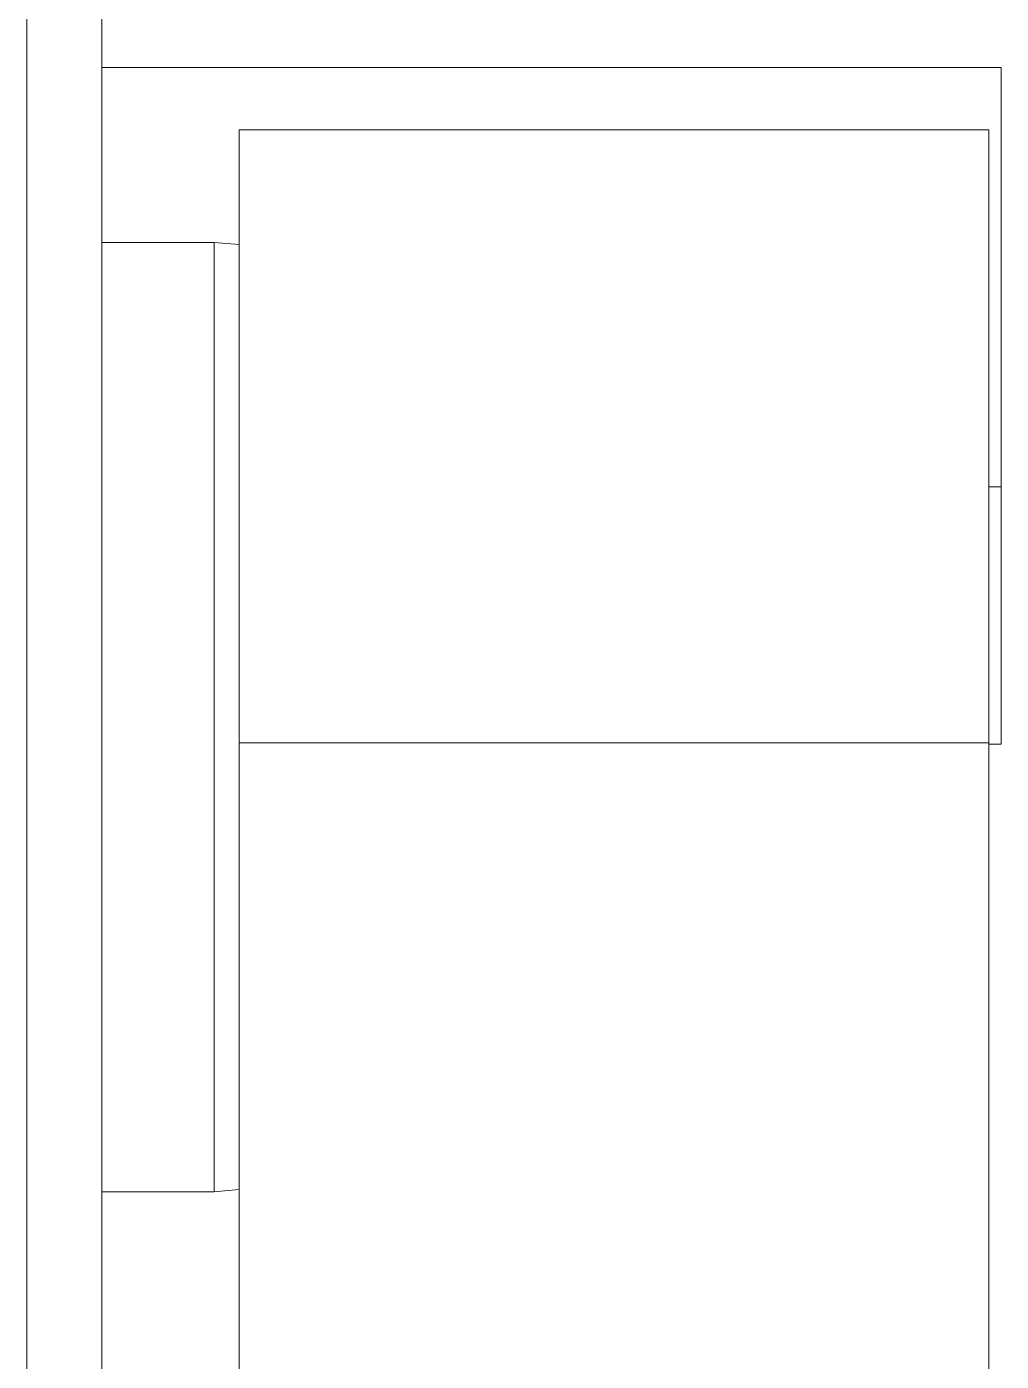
# Model space of a CAD drawing. Header units: millimetres. Extents: x -5 to 111, y -3 to 86.
# Drawn here: x 21.747 to 21.786, y 48.0402 to 48.0936 of the extents above; entities that cross this region are included whole.
import ezdxf

# ---------------------------------------------------------------- set-up
doc = ezdxf.new("R2010")
doc.units = ezdxf.units.MM
doc.layers.add('A1I6----E-', color=3, linetype='Continuous', lineweight=25)

# ---------------------------------------------------------------- blocks, each defined once
blk = doc.blocks.new('Gruppe-444')
at = {"layer": 'A1I6----E-', "lineweight": 9}
for p, q in [((-29.053446, 5.326397), (-29.053446, 5.566397)), ((-29.050446, 5.552397), (-29.050446, 5.481653)), ((-29.050446, 5.548397), (-29.014446, 5.548397)), ((-29.014446, 5.548397), (-29.014446, 5.531616)), ((-29.044946, 5.545902), (-29.014946, 5.545902)), ((-29.044946, 5.521362), (-29.044946, 5.545902)), ((-29.014946, 5.521362), (-29.014946, 5.545902)), ((-29.050446, 5.541397), (-29.045946, 5.541397)), ((-29.045946, 5.541397), (-29.044946, 5.54131)), ((-29.045946, 5.541397), (-29.045946, 5.522397)), ((-29.014446, 5.531616), (-29.014946, 5.531616)), ((-29.014446, 5.531616), (-29.014446, 5.521315)), ((-29.045946, 5.522397), (-29.045946, 5.503397)), ((-29.044946, 5.521362), (-29.014946, 5.521362)), ((-29.044946, 5.511791), (-29.044946, 5.521362)), ((-29.014946, 5.511791), (-29.014946, 5.521362)), ((-29.014946, 5.521315), (-29.014446, 5.521315)), ((-29.044946, 5.492004), (-29.044946, 5.511791)), ((-29.014946, 5.492004), (-29.014946, 5.511791)), ((-29.044946, 5.503485), (-29.045946, 5.503397)), ((-29.045946, 5.503397), (-29.050446, 5.503397))]:
    blk.add_line(p, q, dxfattribs=at)

msp = doc.modelspace()

# ---------------------------------------------------------------- block references
at = {"layer": 'A1I6----E-'}
msp.add_blockref('Gruppe-444', (50.800446, 42.543603), dxfattribs=at)

doc.saveas('drawing.dxf')
